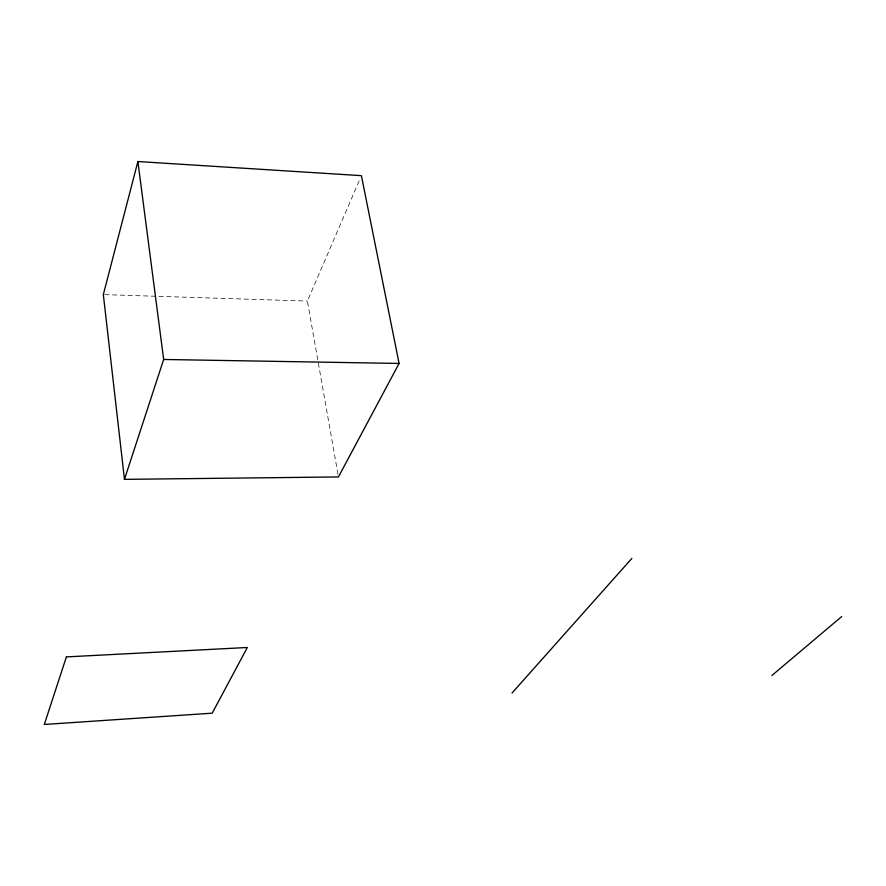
<?xml version="1.0" encoding="UTF-8"?>
<svg xmlns="http://www.w3.org/2000/svg" width="886" height="886" viewBox="0 0 886 886"><rect width="100%" height="100%" fill="white"/><g stroke="black" fill="none" stroke-linecap="round" stroke-linejoin="round"><path stroke-width="0.66" stroke-dasharray="4.43 3.32" d="M337.965 474.243L307.398 301.074L359.76 179.459M104.703 294.639L307.398 301.074"/><path stroke-width="1.33" d="M137.884 161.529L103.33 294.595L124.461 479.359L338.441 476.945L399.088 363.448L361.388 175.661L137.884 161.529L163.666 359.472L124.461 479.359M512.053 693.007L631.895 558.357M771.85 675.531L841.7 616.567M163.666 359.472L399.088 363.448M66.395 656.903L44.3 724.471L212.219 713.175L247.316 647.489L66.395 656.903"/></g></svg>
